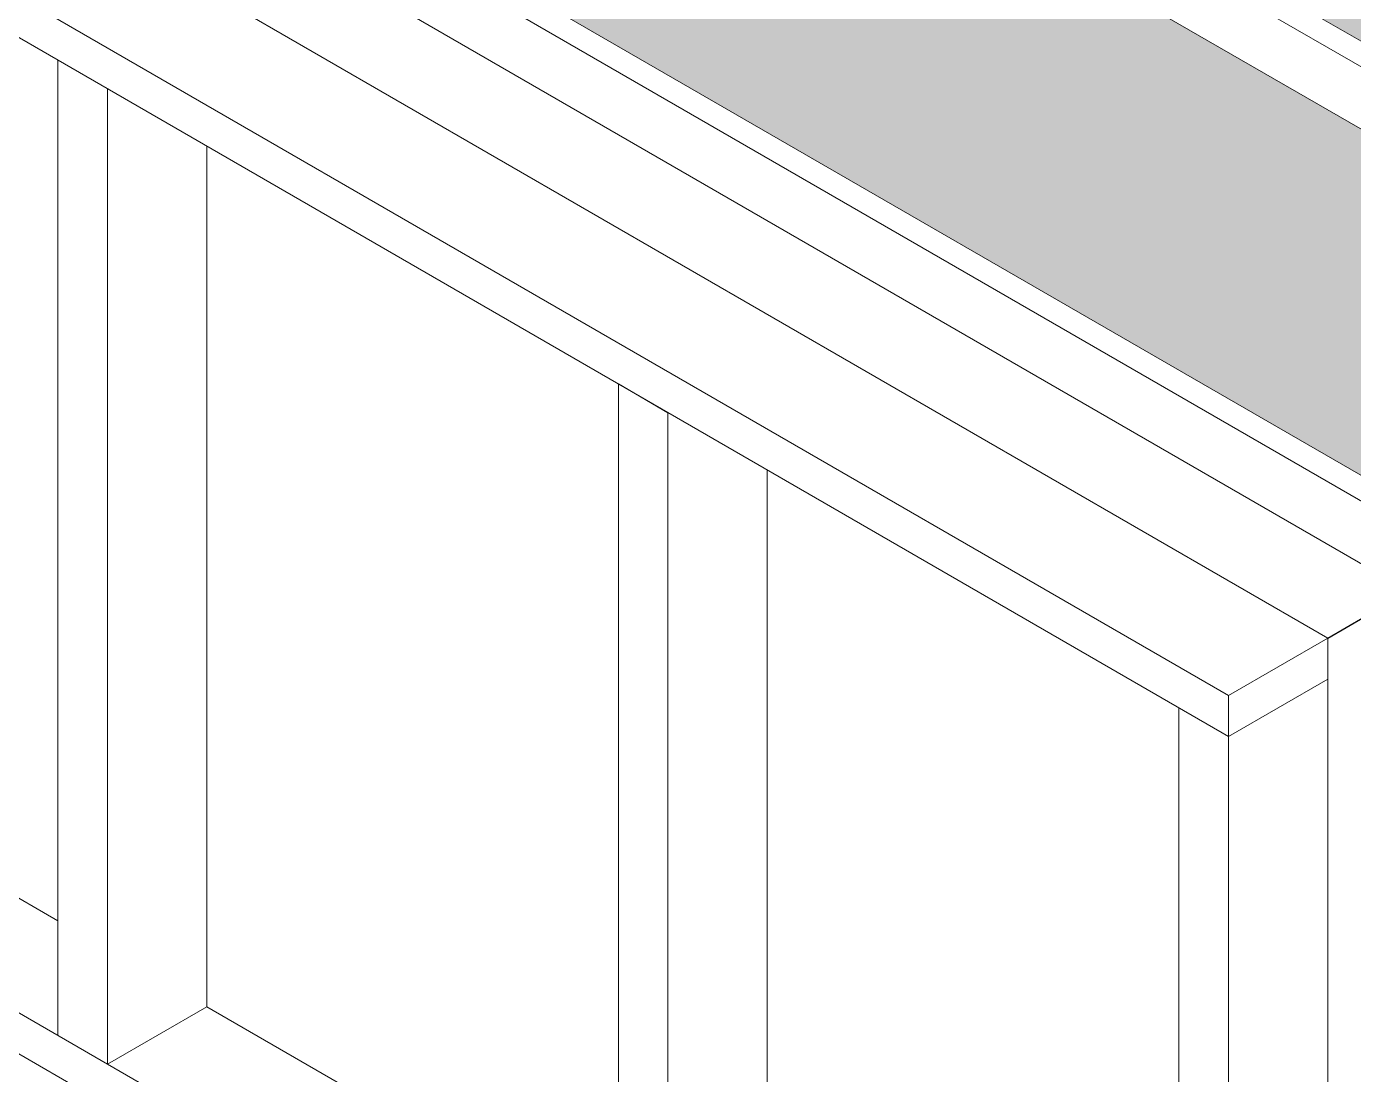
# Model space of a CAD drawing. Extents: x -20676 to 4767, y -817 to 13976.
# Drawn here: x -14797.9 to -14678.8, y 7852.1 to 7946.1 of the extents above; entities that cross this region are included whole.
import ezdxf

# ---------------------------------------------------------------- set-up
doc = ezdxf.new("R2010")
doc.units = 0
doc.linetypes.add('HIDDEN', pattern=[9.524999999999995, 6.349999999999998, -3.174999999999998])
for name, color, linetype, lineweight in [('Concreto', 251, 'HIDDEN', 25), ('Demarcação 2', 254, 'Continuous', 9), ('MADEIRA', 3, 'Continuous', 13)]:
    doc.layers.add(name, color=color, linetype=linetype, lineweight=lineweight)

msp = doc.modelspace()

# ---------------------------------------------------------------- hatches: boundary and pattern name
at = {"layer": 'Demarcação 2'}
h = msp.add_hatch(color=256, dxfattribs=at)
h.dxf.hatch_style = 1
h.paths.add_polyline_path([(-14789.20309463608, 8052.679703131682), (-14789.20309463608, 8008.870366740246), (-14578.67962590587, 7887.324585398412), (-14578.67962590587, 7931.133921789864)])
h.paths.add_polyline_path([(-14789.20309463608, 8000.960965663602), (-14789.20309463608, 7969.924157317218), (-14578.67962590587, 7848.378375974966), (-14578.67962590587, 7879.415184321379)])

# ---------------------------------------------------------------- linework, layer by layer
at = {"layer": 'Concreto', "linetype": 'HIDDEN'}
msp.add_line((-14681.14288274908, 7891.222140554504), (-14605.35188471438, 7934.980093672018), dxfattribs=at)
at = {"layer": 'MADEIRA', "extrusion": (-1e-16, 0.816496580927726, 0.5773502691896261)}
for p, q in [((-14681.14288274908, 7891.222140554504), (-14886.69882404006, 8009.899918592337)), ((-14895.60836948308, 8004.755990132504), (-14690.05242819204, 7886.078212094659)), ((-14690.05242819204, 7882.403977480502), (-14895.60836948308, 8001.081755518335)), ((-14795.05778519838, 7943.028848614329), (-14790.60301247663, 7940.456884384406)), ((-14795.05778519838, 7855.582064796972), (-14795.05778519838, 7943.028848614329)), ((-14790.60301247663, 7853.010100567049), (-14790.60301247663, 7940.456884384406)), ((-14781.69346703396, 7858.154029026895), (-14781.69346703396, 7935.312955924577)), ((-14744.78249305597, 7914.002395162335), (-14740.32772033446, 7911.430430932412)), ((-14744.78249305597, 7826.555611345062), (-14744.78249305597, 7914.002395162335)), ((-14740.32772033446, 7823.983647115127), (-14740.32772033446, 7911.430430932412)), ((-14731.41817489155, 7829.127575574972), (-14731.41817489155, 7906.286502472654)), ((-14681.14288274908, 7891.222140554504), (-14690.05242819204, 7886.078212094659)), ((-14681.14288274908, 7887.547905940335), (-14681.14288274908, 7891.222140554504)), ((-14795.05778519838, 7865.869921716663), (-14831.96875917626, 7887.180482478889)), ((-14681.14288274908, 7887.547905940335), (-14690.05242819204, 7882.403977480502)), ((-14690.05242819204, 7882.403977480502), (-14681.14288274908, 7887.547905940335)), ((-14681.14288274908, 7800.101122122962), (-14681.14288274908, 7887.547905940335)), ((-14690.05242819204, 7886.078212094659), (-14690.05242819204, 7882.403977480502)), ((-14694.50720091367, 7884.975941710412), (-14690.05242819204, 7882.403977480502)), ((-14694.50720091367, 7797.529157893039), (-14694.50720091367, 7884.975941710412)), ((-14690.05242819204, 7794.957193663129), (-14690.05242819204, 7882.403977480502)), ((-14818.2862429603, 7868.993021138731), (-14774.24407499626, 7843.565263608969)), ((-14774.58787389501, 7840.089521381457), (-14818.2862429603, 7865.318786524589)), ((-14781.69346703396, 7858.154029026895), (-14790.60301247663, 7853.010100567049)), ((-14744.78249305597, 7836.84346826474), (-14781.69346703396, 7858.154029026895)), ((-14790.60301247663, 7853.010100567049), (-14795.05778519838, 7855.582064796972))]:
    msp.add_line(p, q, dxfattribs=at)
at = {"layer": 'MADEIRA'}
for p, q in [((-14578.67962590587, 7887.324585398415), (-14789.20309463608, 8008.87036674025)), ((-14578.67962590587, 7885.015184321444), (-14791.20309463608, 8007.715666201944)), ((-14791.20309463608, 8002.115666201938), (-14578.67962590587, 7879.415184321453)), ((-14578.67962590587, 7846.068974898331), (-14796.05283689737, 7971.56945677882)), ((-14578.67962590587, 7848.378375974969), (-14789.20309463608, 7969.924157317222)), ((-14796.05283689737, 7965.969456778814), (-14571.40501251426, 7836.268974898168))]:
    msp.add_line(p, q, dxfattribs=at)

doc.saveas('drawing.dxf')
